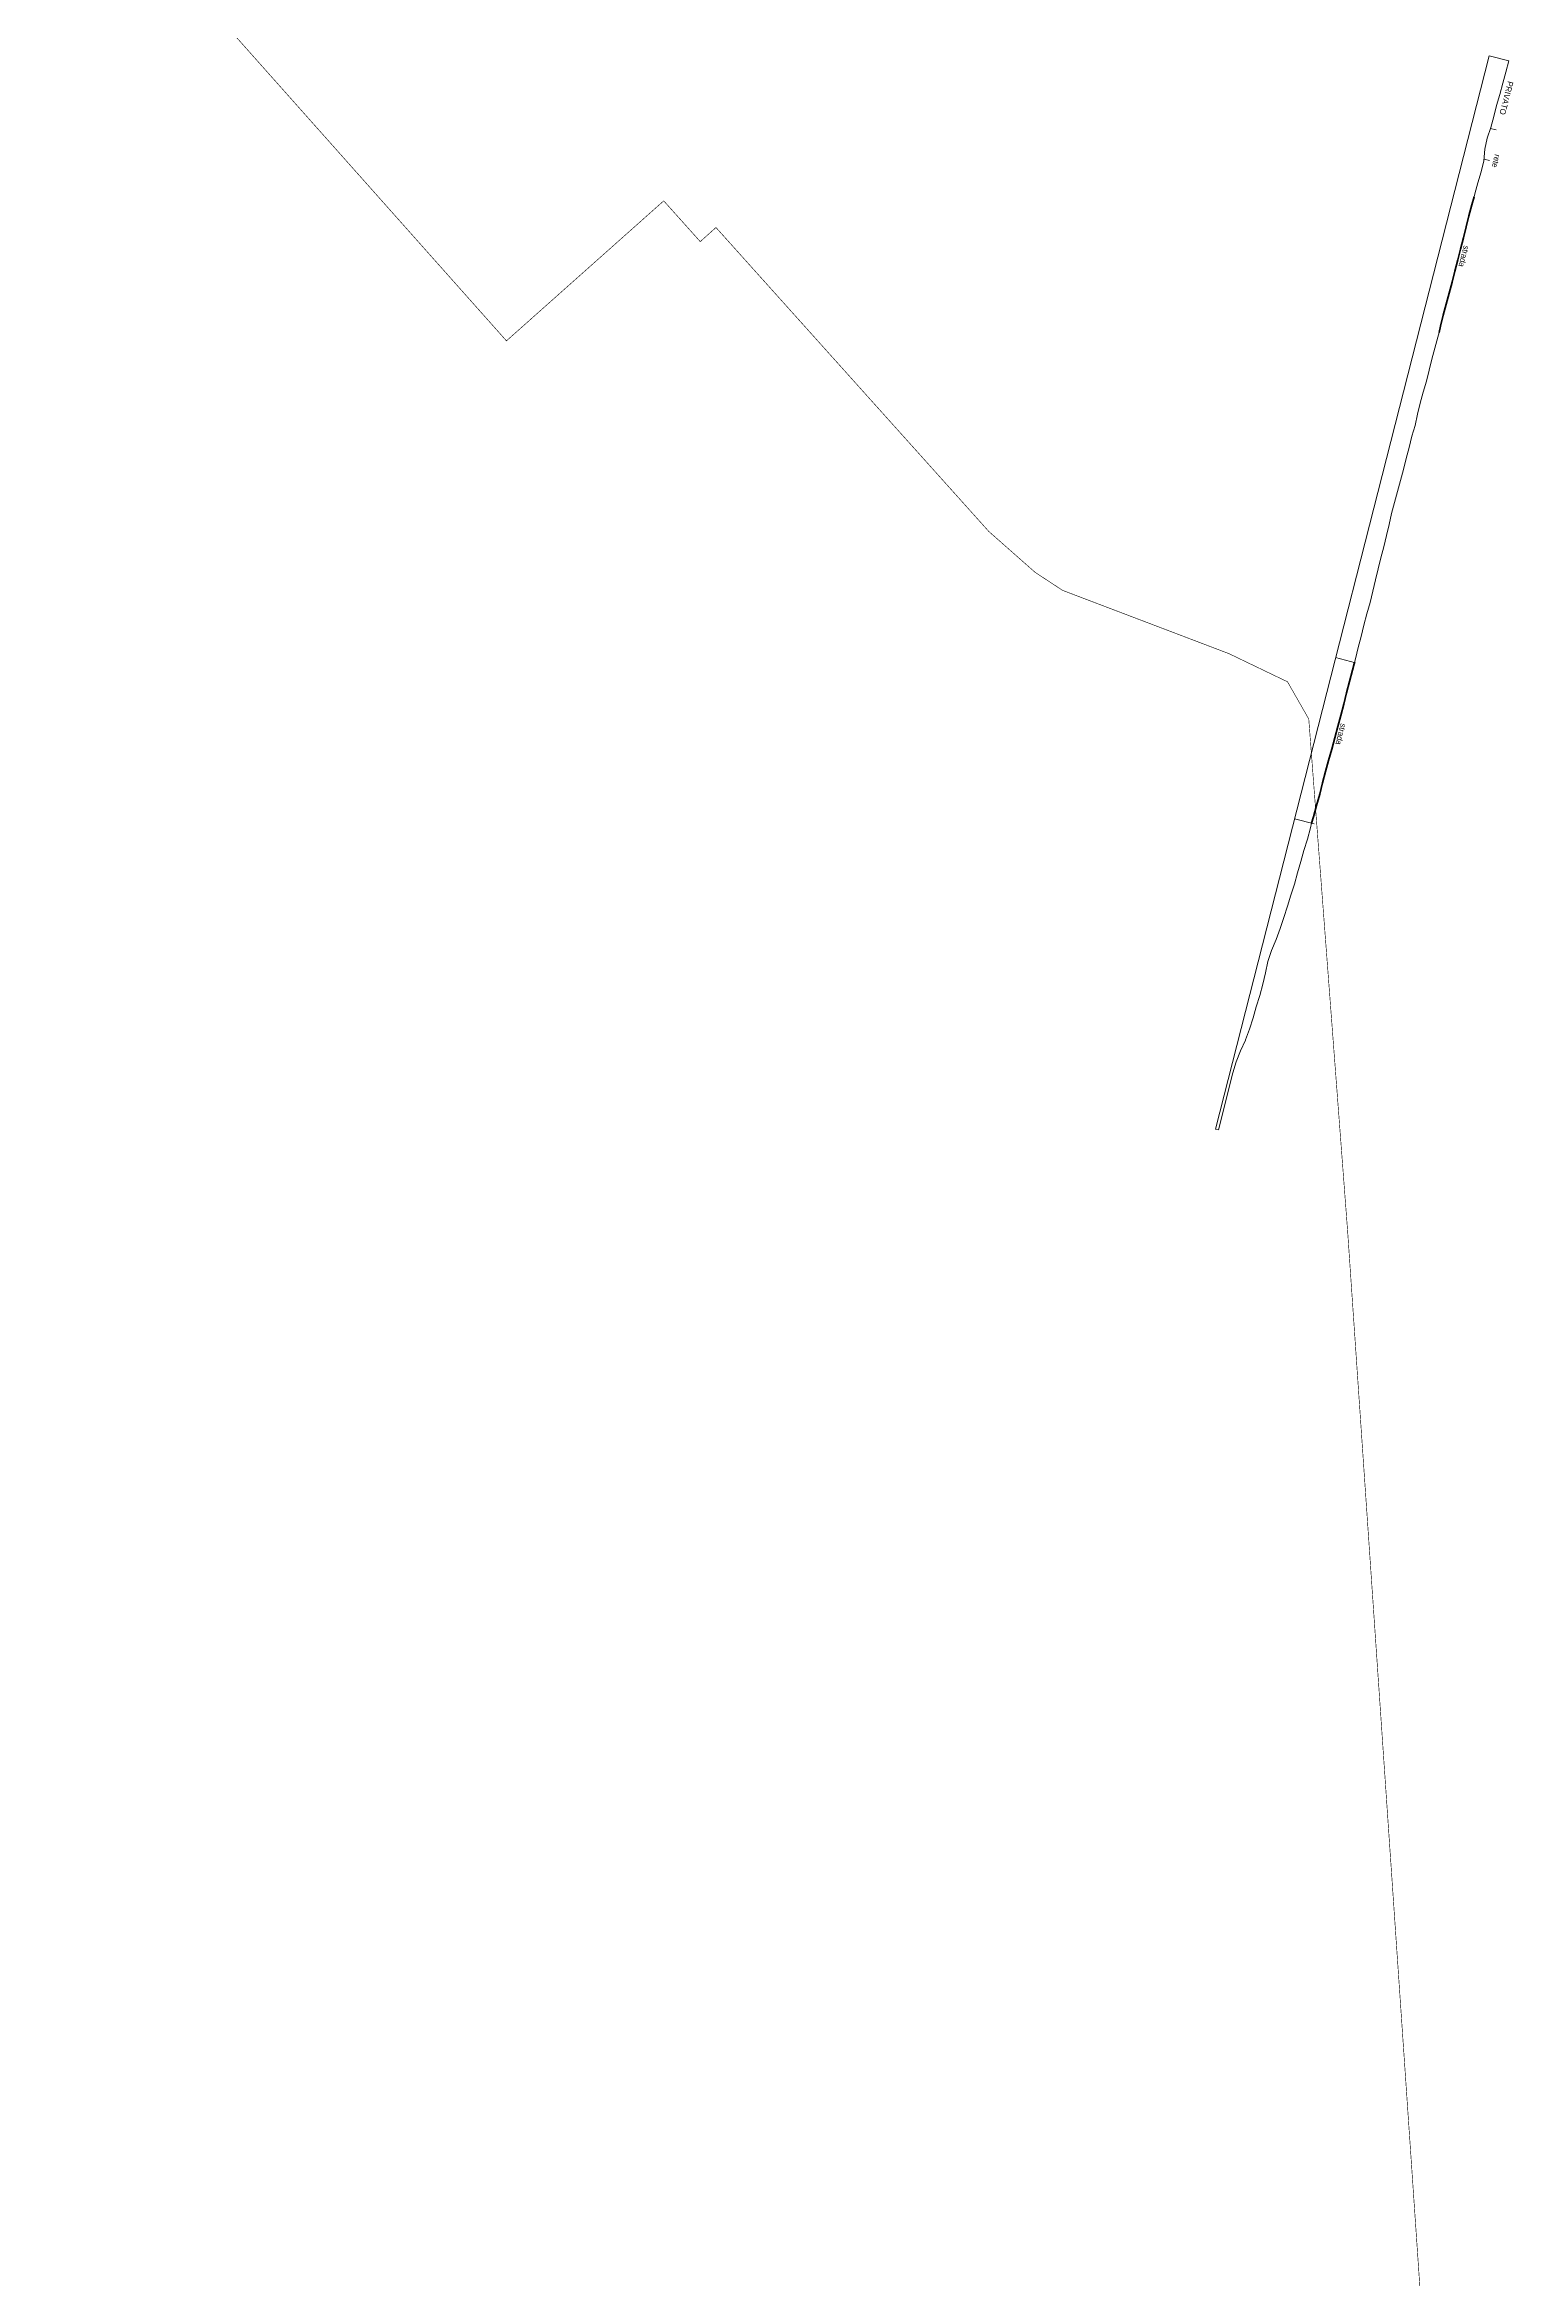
# Model space of a CAD drawing. Header units: inches. Extents: x -3368894 to 5148796, y 84 to 10864301.
# Drawn here: x 503340.3 to 503467.1, y 4345867.9 to 4346059.5 of the extents above; entities that cross this region are included whole.
import ezdxf

# ---------------------------------------------------------------- set-up
doc = ezdxf.new("R2010")
doc.units = ezdxf.units.IN
doc.header["$MEASUREMENT"] = 0
doc.linetypes.add('HIDDEN', pattern=[9.525, 6.35, -3.175])
doc.layers.add('cm_alberi in secondo piano', color=252, linetype='Continuous', lineweight=9)
doc.layers.add('cp_limite laguna_linea', color=252, linetype='Continuous', lineweight=9)
doc.styles.get("Standard").update_dxf_attribs({"font": 'GOTHIC.TTF'})

# ---------------------------------------------------------------- blocks, each defined once
blk = doc.blocks.new('A$C5A984697')
at = {"color": 5}
blk.add_line((6, 1.65), (6, 2.15), dxfattribs=at)
at = {"color": 3}
blk.add_line((8.69, 1.75), (8.69, 2.25), dxfattribs=at)
for p, q in [((0, 1.75), (0, 0)), ((53.27, 1.75), (53.27, 0)), ((67.54, 1.75), (67.54, 0)), ((95, 0.26), (95, 0)), ((0, 0), (95, 0))]:
    blk.add_line(p, q)
at = {"flags": 128}
for points in [[(12.02, 1.74), (11.77, 1.74), (10.79, 1.76), (9.82, 1.8), (8.84, 1.77), (7.86, 1.62), (6.89, 1.57), (5.91, 1.66), (4.93, 1.66), (3.96, 1.67), (2.97, 1.71), (1.98, 1.73), (0.99, 1.74), (0, 1.75)], [(53.27, 1.67), (52.96, 1.67), (51.96, 1.66), (50.96, 1.66), (49.96, 1.66), (48.96, 1.67), (47.96, 1.69), (46.96, 1.68), (45.96, 1.67), (44.98, 1.66), (44.01, 1.65), (43.03, 1.64), (42.05, 1.63), (41.08, 1.63), (40.1, 1.59), (39.12, 1.6), (38.15, 1.61), (37.17, 1.63), (36.19, 1.65), (35.22, 1.65), (34.24, 1.64), (33.26, 1.63), (32.28, 1.67), (31.31, 1.65), (30.33, 1.63), (29.35, 1.66), (28.38, 1.68), (27.4, 1.68), (26.42, 1.68), (25.45, 1.68), (24.47, 1.7), (24.04, 1.7)], [(86.97, 0.6), (86.96, 0.6), (85.96, 0.71), (84.96, 0.79), (83.96, 0.8), (82.96, 0.86), (81.96, 0.87), (80.96, 0.84), (79.96, 0.81), (78.96, 0.88), (77.96, 1.02), (76.96, 1.12), (75.96, 1.19), (74.96, 1.26), (73.96, 1.31), (72.96, 1.39), (71.96, 1.39), (70.96, 1.42), (69.96, 1.45), (68.96, 1.5), (67.96, 1.51), (67.54, 1.51)]]:
    blk.add_lwpolyline(points, dxfattribs=at)
at = {"color": 0, "lineweight": 35, "flags": 128}
for points in [[(24.04, 1.7), (23.49, 1.69), (23.49, 1.69), (22.52, 1.68), (21.54, 1.7), (20.56, 1.71), (19.59, 1.73), (18.61, 1.72), (17.63, 1.72), (16.66, 1.72), (15.68, 1.73), (14.7, 1.73), (13.73, 1.7), (12.75, 1.73), (12.02, 1.74)], [(67.54, 1.51), (66.96, 1.52), (65.96, 1.55), (64.96, 1.57), (63.96, 1.57), (62.96, 1.57), (61.96, 1.59), (60.96, 1.61), (59.96, 1.62), (58.96, 1.63), (57.96, 1.66), (56.96, 1.66), (55.96, 1.66), (54.96, 1.65), (53.96, 1.67), (53.27, 1.67)]]:
    blk.add_lwpolyline(points, dxfattribs=at)
at = {"color": 5, "flags": 128}
blk.add_lwpolyline([(86.97, 0.6), (87.96, 0.41), (88.96, 0.29), (89.96, 0.26), (95, 0.26)], dxfattribs=at)
at = {"color": 5, "linetype": 'HIDDEN'}
blk.add_text('PRIVATO', height=0.5, dxfattribs=at).set_placement((1.67, 2.08))
at = {"color": 3}
blk.add_text('rete', height=0.5, dxfattribs=at).set_placement((8.02, 2.56))
for p in [(16.26, 1.91), (58.59, 1.81)]:
    blk.add_text('strada', height=0.5).set_placement(p)

msp = doc.modelspace()

# ---------------------------------------------------------------- linework, layer by layer
at = {"layer": 'cp_limite laguna_linea', "lineweight": 18, "const_width": 0.05}
msp.add_lwpolyline([(503324.893, 4346125.008), (503350.999, 4346095.588), (503336.578, 4346082.792), (503379.88, 4346034.136), (503393.374, 4346046.145), (503396.508, 4346042.648), (503396.508, 4346042.648), (503397.856, 4346043.859), (503421.262, 4346017.792), (503425.236, 4346014.283), (503427.588, 4346012.738), (503441.87, 4346007.307), (503446.895, 4346004.892), (503448.718, 4346001.698), (503452.05, 4345957.783), (503458.121, 4345869.095), (503460.593, 4345832.98)], dxfattribs=at)

# ---------------------------------------------------------------- block references
at = {"layer": 'cm_alberi in secondo piano', "rotation": 255.6880252930594}
msp.add_blockref('A$C5A984697', (503464.193, 4346058.58), dxfattribs=at)

doc.saveas('drawing.dxf')
